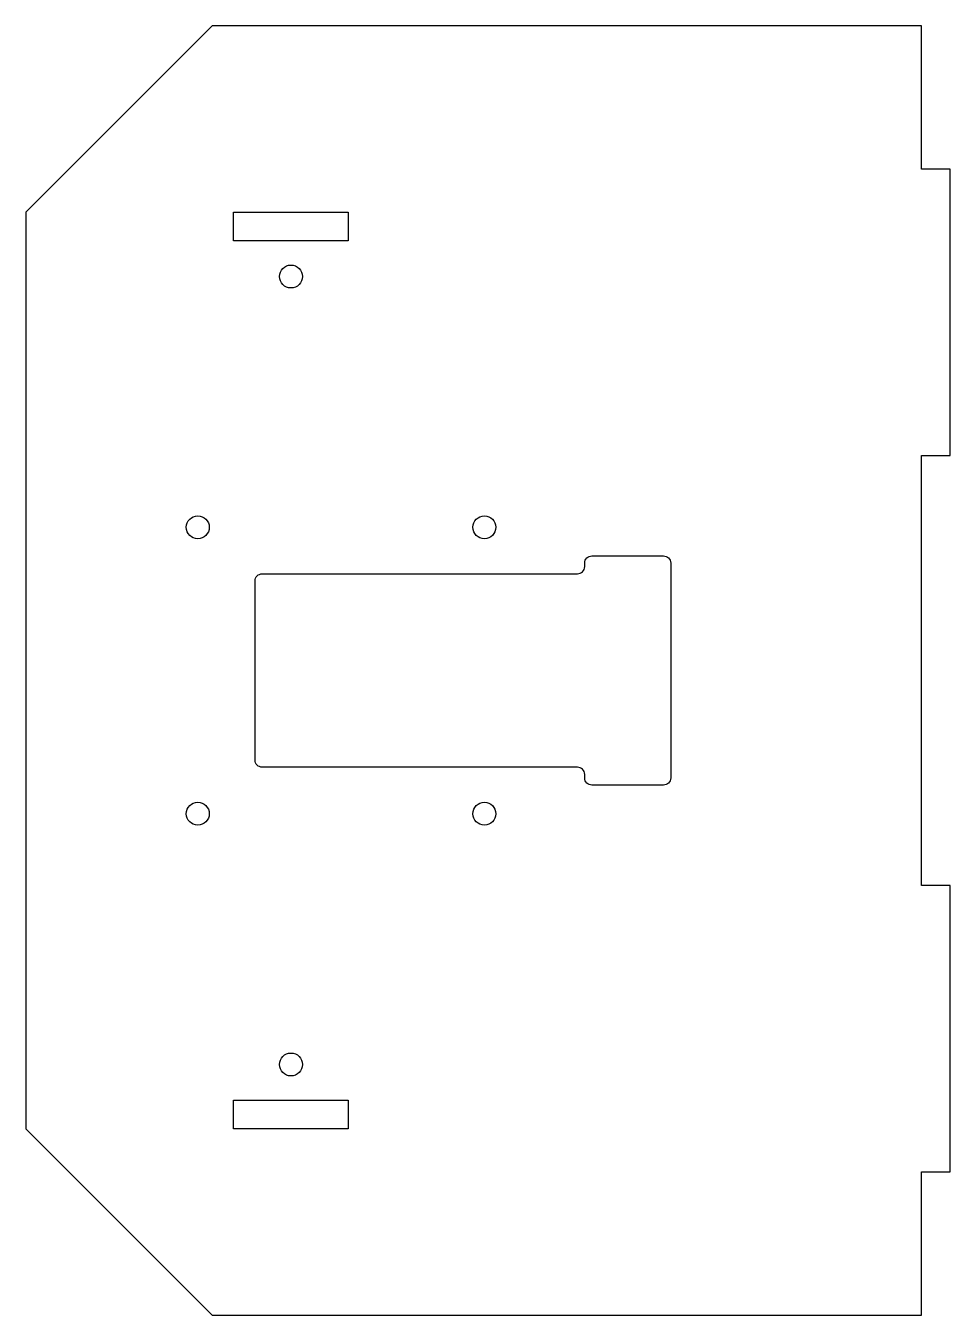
# Model space of a CAD drawing. Header units: millimetres. Extents: x -129 to 0, y -90 to 90.
import ezdxf

# ---------------------------------------------------------------- set-up
doc = ezdxf.new("R2010")
doc.units = ezdxf.units.MM
doc.layers.get('0').update_dxf_attribs({"linetype": 'CONTINUOUS'})

msp = doc.modelspace()

# ---------------------------------------------------------------- linework, layer by layer
for points in [[(-129, -64), (-103, -90), (-4, -90), (-4, -70), (0, -70), (0, -30), (-4, -30), (-4, 30), (0, 30), (0, 70), (-4, 70), (-4, 90), (-103, 90), (-129, 64)], [(-100, 60), (-100, 64), (-84, 64), (-84, 60)], [(-84, -64), (-100, -64), (-100, -60), (-84, -60)]]:
    msp.add_lwpolyline(points, close=True)
msp.add_lwpolyline([(-52, 13.5, 0.414214), (-51, 14.5), (-51, 15, -0.414214), (-50, 16), (-40, 16, -0.414214), (-39, 15), (-39, -15, -0.414214), (-40, -16), (-50, -16, -0.414214), (-51, -15), (-51, -14.5, 0.414214), (-52, -13.5), (-96, -13.5, -0.414214), (-97, -12.5), (-97, 12.5, -0.414214), (-96, 13.5)], format="xyb", close=True)
for centre in [(-92, 55), (-105, 20), (-65, 20), (-105, -20), (-65, -20), (-92, -55)]:
    msp.add_circle(centre, 1.6)

doc.saveas('drawing.dxf')
